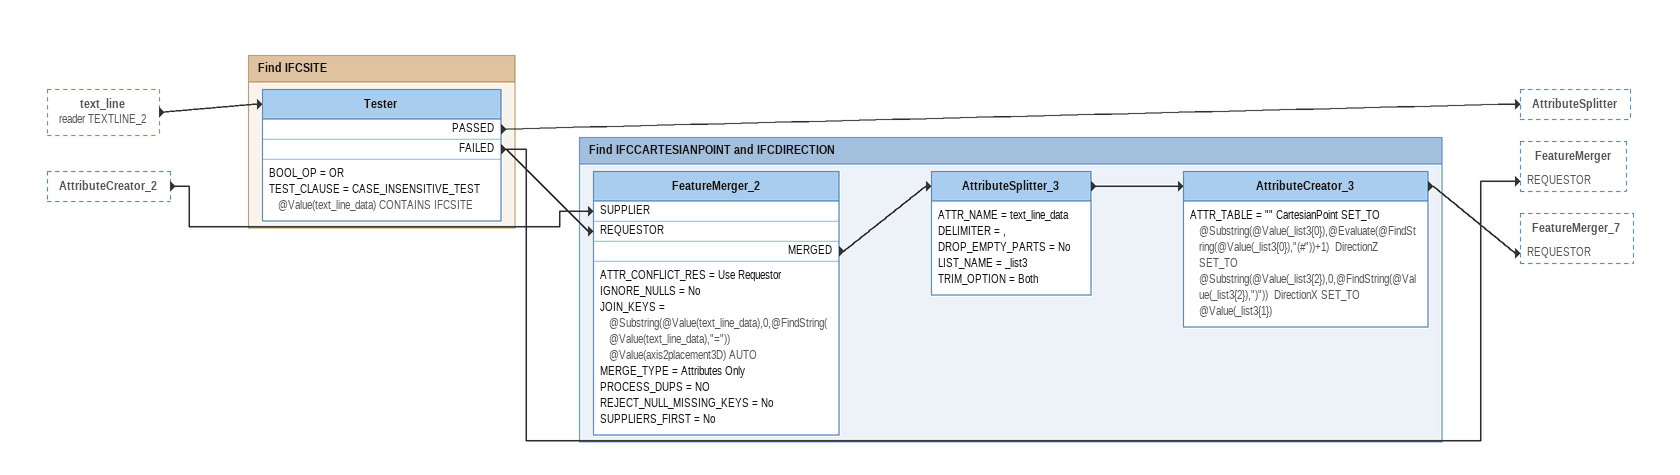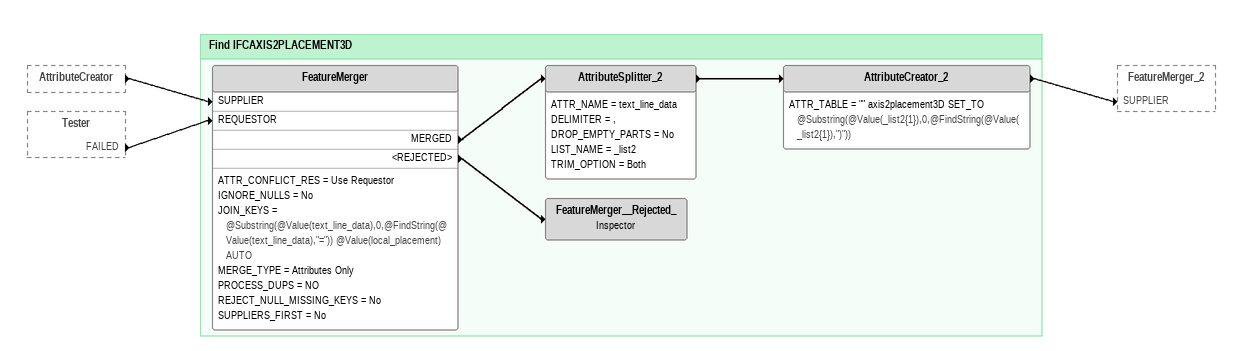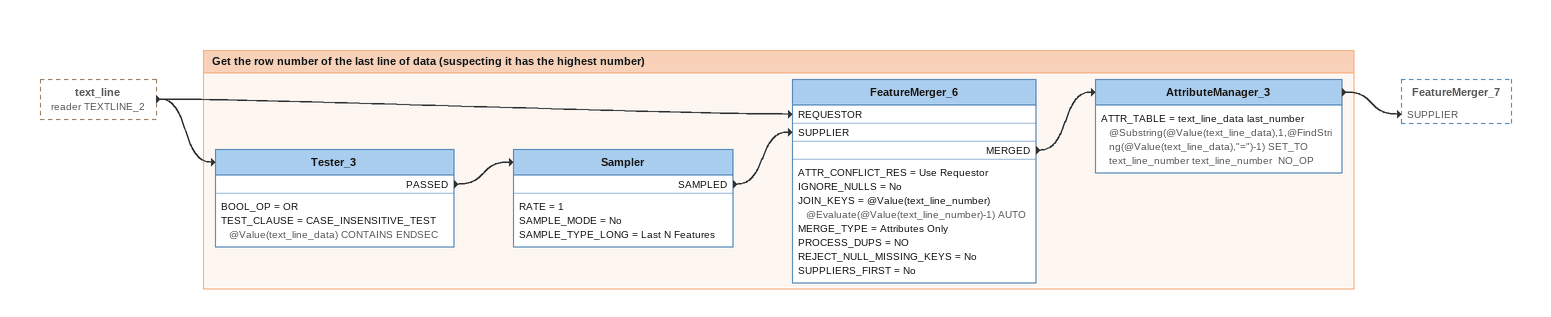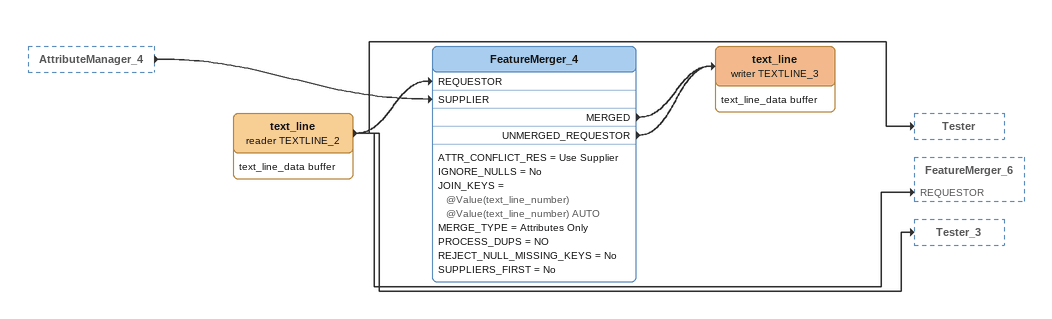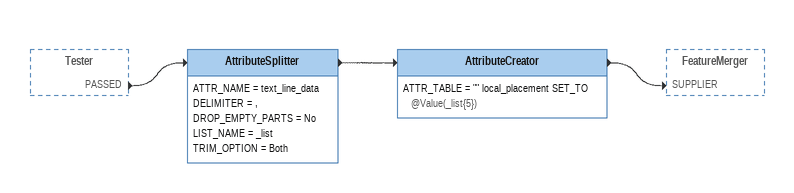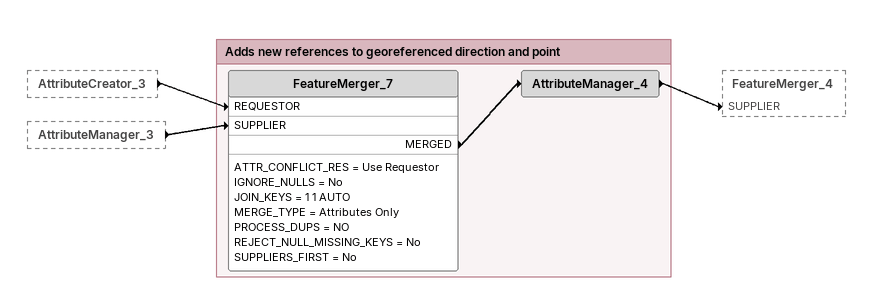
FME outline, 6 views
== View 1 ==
text_line (reader TEXTLINE_2) [outside]
    -> Tester
AttributeCreator_2 [outside]
    -> FeatureMerger_2 [SUPPLIER]

Bookmark: Find IFCSITE
Tester
    BOOL_OP = OR
    TEST_CLAUSE = CASE_INSENSITIVE_TEST @Value(text_line_data) CONTAINS IFCSITE
    PASSED -> AttributeSplitter
    FAILED -> FeatureMerger [REQUESTOR]
    FAILED -> FeatureMerger_2 [REQUESTOR]

Bookmark: Find IFCCARTESIANPOINT and IFCDIRECTION
FeatureMerger_2
    ATTR_CONFLICT_RES = Use Requestor
    IGNORE_NULLS = No
    JOIN_KEYS = @Substring(@Value(text_line_data),0,@FindString(@Value(text_line_data),"=")) @Value(axis2placement3D) AUTO
    MERGE_TYPE = Attributes Only
    PROCESS_DUPS = NO
    REJECT_NULL_MISSING_KEYS = No
    SUPPLIERS_FIRST = No
    MERGED -> AttributeSplitter_3
AttributeSplitter_3
    ATTR_NAME = text_line_data
    DELIMITER = ,
    DROP_EMPTY_PARTS = No
    LIST_NAME = _list3
    TRIM_OPTION = Both
    -> AttributeCreator_3
AttributeCreator_3
    ATTR_TABLE = "" CartesianPoint SET_TO @Substring(@Value(_list3{0}),@Evaluate(@FindString(@Value(_list3{0}),"(#"))+1)  DirectionZ SET_TO @Substring(@Value(_list3{2}),0,@FindString(@Value(_list3{2}),")"))  DirectionX SET_TO @Value(_list3{1})
    -> FeatureMerger_7 [REQUESTOR]

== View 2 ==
AttributeCreator [outside]
    -> FeatureMerger [SUPPLIER]
Tester [outside]
    FAILED -> FeatureMerger [REQUESTOR]

Bookmark: Find IFCAXIS2PLACEMENT3D
FeatureMerger
    ATTR_CONFLICT_RES = Use Requestor
    IGNORE_NULLS = No
    JOIN_KEYS = @Substring(@Value(text_line_data),0,@FindString(@Value(text_line_data),"=")) @Value(local_placement) AUTO
    MERGE_TYPE = Attributes Only
    PROCESS_DUPS = NO
    REJECT_NULL_MISSING_KEYS = No
    SUPPLIERS_FIRST = No
    MERGED -> AttributeSplitter_2
    <REJECTED> -> FeatureMerger__Rejected_
AttributeSplitter_2
    ATTR_NAME = text_line_data
    DELIMITER = ,
    DROP_EMPTY_PARTS = No
    LIST_NAME = _list2
    TRIM_OPTION = Both
    -> AttributeCreator_2
AttributeCreator_2
    ATTR_TABLE = "" axis2placement3D SET_TO @Substring(@Value(_list2{1}),0,@FindString(@Value(_list2{1}),")"))
    -> FeatureMerger_2 [SUPPLIER]
FeatureMerger__Rejected_: Inspector

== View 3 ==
text_line (reader TEXTLINE_2) [outside]
    -> FeatureMerger_6 [REQUESTOR]
    -> Tester_3

Bookmark: Get the row number of the last line of data (suspecting it has the highest number)
Tester_3
    BOOL_OP = OR
    TEST_CLAUSE = CASE_INSENSITIVE_TEST @Value(text_line_data) CONTAINS ENDSEC
    PASSED -> Sampler
Sampler
    RATE = 1
    SAMPLE_MODE = No
    SAMPLE_TYPE_LONG = Last N Features
    SAMPLED -> FeatureMerger_6 [SUPPLIER]
FeatureMerger_6
    ATTR_CONFLICT_RES = Use Requestor
    IGNORE_NULLS = No
    JOIN_KEYS = @Value(text_line_number) @Evaluate(@Value(text_line_number)-1) AUTO
    MERGE_TYPE = Attributes Only
    PROCESS_DUPS = NO
    REJECT_NULL_MISSING_KEYS = No
    SUPPLIERS_FIRST = No
    MERGED -> AttributeManager_3
AttributeManager_3
    ATTR_TABLE = text_line_data last_number @Substring(@Value(text_line_data),1,@FindString(@Value(text_line_data),"=")-1) SET_TO text_line_number text_line_number  NO_OP
    -> FeatureMerger_7 [SUPPLIER]

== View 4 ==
AttributeManager_4 [outside]
    -> FeatureMerger_4 [SUPPLIER]
text_line (reader TEXTLINE_2)
    attributes: text_line_data buffer
    -> Tester
    -> FeatureMerger_4 [REQUESTOR]
    -> FeatureMerger_6 [REQUESTOR]
    -> Tester_3
FeatureMerger_4
    ATTR_CONFLICT_RES = Use Supplier
    IGNORE_NULLS = No
    JOIN_KEYS = @Value(text_line_number) @Value(text_line_number) AUTO
    MERGE_TYPE = Attributes Only
    PROCESS_DUPS = NO
    REJECT_NULL_MISSING_KEYS = No
    SUPPLIERS_FIRST = No
    MERGED -> text_line (writer TEXTLINE_3)
    UNMERGED_REQUESTOR -> text_line (writer TEXTLINE_3)
text_line (writer TEXTLINE_3)
    attributes: text_line_data buffer

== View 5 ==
Tester [outside]
    PASSED -> AttributeSplitter
AttributeSplitter
    ATTR_NAME = text_line_data
    DELIMITER = ,
    DROP_EMPTY_PARTS = No
    LIST_NAME = _list
    TRIM_OPTION = Both
    -> AttributeCreator
AttributeCreator
    ATTR_TABLE = "" local_placement SET_TO @Value(_list{5})
    -> FeatureMerger [SUPPLIER]

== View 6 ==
AttributeCreator_3 [outside]
    -> FeatureMerger_7 [REQUESTOR]
AttributeManager_3 [outside]
    -> FeatureMerger_7 [SUPPLIER]

Bookmark: Adds new references to georeferenced direction and point
FeatureMerger_7
    ATTR_CONFLICT_RES = Use Requestor
    IGNORE_NULLS = No
    JOIN_KEYS = 1 1 AUTO
    MERGE_TYPE = Attributes Only
    PROCESS_DUPS = NO
    REJECT_NULL_MISSING_KEYS = No
    SUPPLIERS_FIRST = No
    MERGED -> AttributeManager_4
AttributeManager_4
    -> FeatureMerger_4 [SUPPLIER]
